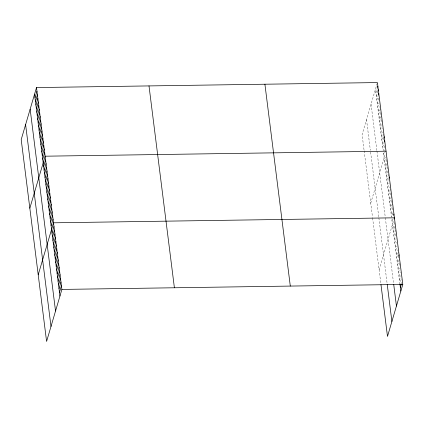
<?xml version="1.0" encoding="UTF-8"?>
<svg xmlns="http://www.w3.org/2000/svg" width="424" height="424" viewBox="0 0 424 424"><rect width="100%" height="100%" fill="white"/><g stroke="black" fill="none" stroke-linecap="round" stroke-linejoin="round"><path stroke-width="0.32" stroke-dasharray="2.12 1.59" d="M377.233 83.173L362.101 134.578L364.073 150.234M375.908 92.83L377.508 87.392M376.364 96.444L377.964 91.001M376.814 100.053L378.415 94.616M377.27 103.668L379.051 97.621M377.726 107.277L378.971 103.048M378.181 110.892L379.427 106.663M378.632 114.501L380.413 108.459M379.088 118.116L380.869 112.074M379.544 121.73L381.499 115.079M379.994 125.34L381.775 119.298M380.45 128.954L381.695 124.72M380.906 132.564L382.151 128.334M381.361 136.178L382.607 131.944M381.812 139.787L383.593 133.745M382.268 143.402L383.868 137.959M382.724 147.011L384.324 141.574M384.6 145.787L383.179 150.626L375.452 89.22M383.63 154.235L384.875 150.006M370.735 203.207L385.331 153.621M384.552 161.549L385.798 157.32M385.019 165.249L386.794 159.207M385.48 168.953L387.26 162.906M385.946 172.653L387.727 166.606M386.412 176.352L388.368 169.706M386.879 180.052L388.834 173.405M387.345 183.756L388.591 179.522M387.812 187.456L389.057 183.226M388.273 191.155L389.518 186.926M388.739 194.855L390.52 188.812M389.206 198.559L390.986 192.512M389.672 202.259L391.453 196.211M390.138 205.958L392.094 199.312M390.605 209.657L392.38 203.615M391.066 213.362L392.847 207.315M392.778 212.832L391.532 217.062L383.328 151.829M391.999 220.761L392.534 218.948M379.114 269.823L393.711 220.231M392.931 228.165L394.707 222.118M393.398 231.864L395.173 225.817M393.859 235.564L395.82 228.918M394.325 239.263L396.106 233.221M394.792 242.968L396.037 238.733M395.258 246.667L396.504 242.433M395.725 250.367L396.97 246.137M396.191 254.066L397.431 249.837M396.652 257.771L398.433 251.724M397.118 261.47L398.719 256.027M397.585 265.17L399.366 259.128M398.051 268.869L399.827 262.827M398.518 272.574L399.763 268.339M398.979 276.273L400.224 272.038M399.445 279.973L400.691 275.743M401.157 279.442L399.911 283.672L391.765 218.911M401.443 283.746L401.798 282.538M371.048 104.187L376.878 150.541M376.952 151.145L385.268 217.226M385.342 217.846L393.647 283.841M366.511 119.61L370.369 150.313M370.597 152.121L378.786 217.231M378.865 217.846L387.165 283.841M364.147 150.833L372.521 217.395M372.595 218.01L380.9 284.006"/><path stroke-width="0.64" d="M36.506 87.567L21.2 139.576L46.592 341.431L61.899 289.422L36.506 87.567L377.408 82.569L402.8 284.425L387.494 336.433L380.975 284.626M35.007 97.827L36.962 91.176M35.457 101.437L37.418 94.791M35.913 105.051L37.869 98.4M36.369 108.661L38.324 102.014M36.824 112.275L38.78 105.624M37.275 115.885L39.231 109.238M37.731 119.499L39.686 112.848M38.187 123.114L40.142 116.462M38.637 126.723L40.598 120.077M39.093 130.338L41.049 123.686M39.549 133.947L41.504 127.301M40.004 137.562L41.96 130.91M40.455 141.171L42.416 134.525M40.911 144.785L42.866 138.134M41.367 148.395L43.322 141.749M41.822 152.009L43.778 145.358M42.273 155.619L44.229 148.972M42.729 159.233L44.684 152.582M29.834 208.205L45.14 156.196L386.041 151.198M43.651 166.547L45.607 159.896M44.112 170.247L46.073 163.595M44.578 173.946L46.534 167.3M45.045 177.645L47 170.999M45.511 181.35L47.467 174.699M45.977 185.049L47.933 178.398M46.444 188.749L48.4 182.103M46.905 192.448L48.866 185.802M47.371 196.153L49.327 189.502M47.838 199.852L49.794 193.201M48.304 203.552L50.26 196.906M48.771 207.251L50.726 200.605M49.232 210.956L51.193 204.304M49.698 214.655L51.659 208.004M50.165 218.355L52.12 211.709M50.631 222.054L52.587 215.408M51.097 225.759L53.053 219.107M38.213 274.816L53.519 222.807L394.421 217.814L394.066 219.023M52.025 233.158L53.986 226.511M52.491 236.857L54.447 230.211M52.958 240.562L54.913 233.91M53.424 244.261L55.38 237.61M53.89 247.961L55.846 241.314M54.357 251.66L56.312 245.014M54.818 255.365L56.779 248.713M55.284 259.064L57.24 252.413M55.751 262.763L57.706 256.117M56.217 266.463L58.173 259.817M56.684 270.168L58.639 263.516M57.15 273.867L59.106 267.215M57.611 277.566L59.572 270.92M58.077 281.266L60.033 274.62M58.544 284.97L60.5 278.319M59.01 288.67L60.966 282.018M59.477 292.369L61.432 285.723M377.508 87.392L377.864 86.183M377.964 91.001L378.319 89.793M378.415 94.616L378.775 93.407M383.868 137.959L384.224 136.751M384.324 141.574L384.679 140.365M388.946 178.313L389.301 177.105M393.599 215.323L393.954 214.115M398.719 256.027L399.074 254.819M400.378 287.371L401.268 284.35M61.899 289.422L402.8 284.425M399.991 284.292L400.844 291.076M393.721 284.456L396.44 306.043M387.245 284.462L391.898 321.466M264.91 84.217L290.302 286.073M149.004 85.918L174.397 287.774M34.551 94.213L59.938 296.069M30.146 109.185L55.533 311.041M25.604 124.603L50.997 326.459"/></g></svg>
